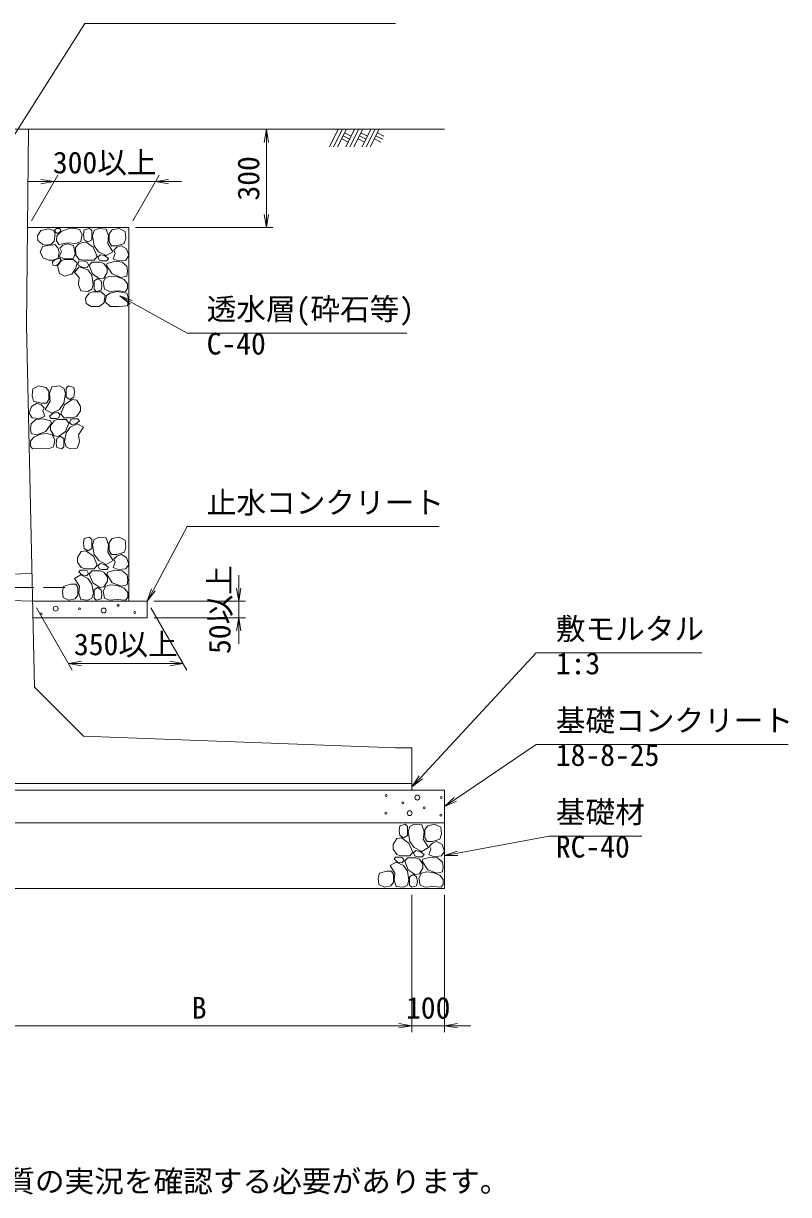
# Model space of a CAD drawing. Units: millimetres at full size, sheet at 1:20. Extents: x 0 to 16820, y 0 to 11880.
# Drawn here: x 9663 to 12001, y 5984 to 9564 of the extents above; entities that cross this region are included whole.
import ezdxf
from ezdxf.enums import TextEntityAlignment as Align

# ---------------------------------------------------------------- set-up
doc = ezdxf.new("R2010")
doc.units = ezdxf.units.MM
doc.header["$LTSCALE"] = 20
doc.linetypes.add('CHAIN', pattern=[18.5, 12, -1.5, 3.5, -1.5])
doc.linetypes.add('DASHED_SPACED', pattern=[12, 6, -6])
for name, color, linetype, lineweight in [('D-BMK', 2, 'CHAIN', 13), ('D-DCR-HCHn', 4, 'Continuous', 9), ('D-DOC', 7, 'Continuous', 13), ('D-STR-DIM', 7, 'Continuous', 13), ('D-STR-STRn', 1, 'Continuous', 13), ('D-STR-TXT', 7, 'Continuous', 13)]:
    doc.layers.add(name, color=color, linetype=linetype, lineweight=lineweight)
doc.styles.add('ＭＳ ゴシック', font='')
doc.styles.get('ＭＳ ゴシック').set_extended_font_data('MS Gothic')

# ---------------------------------------------------------------- blocks, each defined once
blk = doc.blocks.new('open_arrow')
at = {"color": 0, "linetype": 'Continuous', "lineweight": -2}
blk.add_lwpolyline([(7.5, 1.25), (0, 0), (7.5, -1.25)], dxfattribs=at)

msp = doc.modelspace()

# ---------------------------------------------------------------- linework, layer by layer
at = {"layer": 'D-BMK'}
msp.add_line((9454.5, 7840), (9790.1, 7840), dxfattribs=at)
at = {"layer": 'D-DCR-HCHn'}
for points in [[(9755.85, 8930.57), (9759.95, 8920.38), (9756.33, 8897.8), (9747.53, 8889), (9731.72, 8886.29), (9722.24, 8888.09), (9706.38, 8900.22), (9705.62, 8914.13), (9716.25, 8930.76), (9740.36, 8935.41)], [(9766.8, 8921.31), (9760.82, 8925.12), (9758.83, 8932.53), (9763.95, 8936.81), (9773.2, 8936.51), (9777.1, 8932.53), (9775.04, 8926.34)], [(9823.42, 8890.87), (9838.41, 8897.29), (9842.69, 8918.69), (9834.12, 8933.67), (9819.14, 8937.95), (9799.88, 8935.81), (9778.48, 8927.25), (9764.56, 8914.41), (9763.91, 8899.43), (9771.04, 8888.19), (9799.88, 8893.01)], [(9871.76, 8930.2), (9871.76, 8902.47), (9860.2, 8895.53), (9848.64, 8902.47), (9846.33, 8918.65), (9848.64, 8932.51), (9864.82, 8937.14)], [(9915.68, 8934.83), (9922.61, 8914.02), (9920.3, 8890.91), (9936.48, 8865.48), (9915.68, 8853.92), (9892.56, 8865.48), (9878.69, 8883.97), (9874.07, 8914.02), (9878.69, 8930.2), (9892.56, 8937.14)], [(9934.17, 8932.51), (9954.97, 8937.14), (9973.46, 8927.89), (9975.77, 8907.09), (9971.15, 8890.91), (9948.04, 8883.97), (9931.86, 8883.97), (9924.92, 8895.53), (9924.92, 8920.96)], [(9723.06, 8847.28), (9713.95, 8864.47), (9721.6, 8882.19), (9758.33, 8887.53), (9767.88, 8877.91), (9772, 8864.17), (9768.68, 8846.4), (9753.34, 8840.23), (9740.55, 8839.94)], [(9815.73, 8885.06), (9820.69, 8860.04), (9815.95, 8846.17), (9788.33, 8843.86), (9772.54, 8850.63), (9779.08, 8866.97), (9774.46, 8876.22), (9783.7, 8885.46), (9797.57, 8890.09)], [(9876.38, 8879.35), (9887.94, 8851.61), (9878.69, 8840.06), (9850.95, 8840.06), (9833.43, 8841.82), (9823.12, 8855.48), (9821.9, 8878.79), (9833.48, 8890.66), (9853.27, 8895.53)], [(9978.08, 8874.73), (9985.02, 8853.92), (9975.77, 8840.06), (9952.66, 8837.74), (9936.88, 8844.52), (9943.41, 8860.86), (9938.79, 8870.1), (9948.04, 8879.35), (9961.9, 8883.97)], [(9758.72, 8840.76), (9773.85, 8846.5), (9778.05, 8841.28), (9769.33, 8828.24), (9761.65, 8822.45), (9753.11, 8824.48), (9751.97, 8834.56)], [(9823.12, 8815.6), (9827.38, 8831.36), (9814.41, 8842.06), (9788.73, 8842.06), (9778.03, 8837.78), (9767.32, 8822.79), (9773.36, 8798.8), (9788.38, 8790.96), (9811.24, 8797.68)], [(9911.05, 8853.92), (9922.61, 8844.68), (9917.99, 8837.74), (9901.81, 8837.74), (9894.87, 8840.06), (9890.25, 8849.3), (9897.18, 8856.24)], [(9837.9, 8746.56), (9831.48, 8765.83), (9833.62, 8787.23), (9818.64, 8802.61), (9832.98, 8819.64), (9859.3, 8810.77), (9872.14, 8793.65), (9876.42, 8765.83), (9872.14, 8750.84), (9859.3, 8744.42)], [(9842.18, 8818.68), (9829.39, 8825.51), (9832.27, 8836.45), (9843.81, 8837.57), (9857.16, 8834.31), (9861.44, 8825.75), (9857.79, 8816.23)], [(9874.28, 8797.93), (9863.58, 8823.61), (9872.14, 8834.31), (9897.83, 8834.31), (9908.53, 8830.03), (9919.23, 8815.05), (9919.23, 8802.21), (9908.53, 8785.09), (9895.69, 8782.95)], [(9934.21, 8797.93), (9917.09, 8823.61), (9919.23, 8830.03), (9942.77, 8836.45), (9964.17, 8834.31), (9979.16, 8821.47), (9981.3, 8806.49), (9979.16, 8791.51), (9962.03, 8787.23)], [(9878.56, 8750.84), (9878.56, 8776.53), (9889.27, 8782.95), (9899.97, 8776.53), (9902.11, 8761.54), (9899.97, 8748.7), (9884.98, 8744.42)], [(9925.65, 8744.42), (9910.67, 8750.84), (9906.39, 8772.25), (9914.95, 8787.23), (9929.93, 8791.51), (9949.19, 8789.37), (9970.59, 8780.81), (9981.3, 8767.97), (9981.3, 8752.98), (9974.87, 8744.42), (9949.19, 8746.56)], [(9908.74, 8708.86), (9913, 8732.3), (9900.03, 8743.01), (9874.35, 8743.01), (9863.65, 8738.73), (9852.95, 8723.74), (9855.02, 8707.64), (9869.86, 8698.77), (9893.88, 8698.15)], [(9978.46, 8739.02), (9983.81, 8722.96), (9980.61, 8700.75), (9952.4, 8697.97), (9927.96, 8698.4), (9912.86, 8712.92), (9916.43, 8731.5), (9928.01, 8739.58), (9947.79, 8744.45)], [(9731.07, 8450.97), (9710.27, 8455.59), (9691.78, 8446.35), (9689.46, 8425.54), (9694.09, 8409.36), (9717.2, 8402.43), (9733.38, 8402.43), (9740.32, 8413.99), (9740.32, 8439.41)], [(9749.56, 8453.28), (9742.63, 8432.48), (9744.94, 8409.36), (9728.76, 8383.94), (9749.56, 8372.38), (9772.68, 8383.94), (9786.55, 8402.43), (9791.17, 8432.48), (9786.55, 8448.66), (9772.68, 8455.59)], [(9793.48, 8448.66), (9793.48, 8420.92), (9805.04, 8413.99), (9816.59, 8420.92), (9818.91, 8437.1), (9816.59, 8450.97), (9800.41, 8455.59)], [(9788.86, 8397.81), (9777.3, 8370.07), (9786.55, 8358.51), (9814.28, 8358.51), (9825.84, 8363.13), (9837.4, 8379.31), (9837.4, 8393.18), (9825.84, 8411.67), (9811.97, 8413.99)], [(9687.15, 8393.18), (9680.22, 8372.38), (9689.46, 8358.51), (9712.58, 8356.2), (9728.36, 8362.97), (9721.82, 8379.31), (9726.45, 8388.56), (9717.2, 8397.81), (9703.33, 8402.43)], [(9731.03, 8316.38), (9748.15, 8342.07), (9746.01, 8348.49), (9722.47, 8354.91), (9701.06, 8352.77), (9686.08, 8339.93), (9683.94, 8324.95), (9686.08, 8309.96), (9703.2, 8305.68)], [(9754.19, 8372.38), (9742.63, 8363.13), (9747.25, 8356.2), (9763.43, 8356.2), (9770.37, 8358.51), (9774.99, 8367.76), (9768.05, 8374.69)], [(9790.95, 8316.38), (9801.66, 8342.07), (9793.09, 8352.77), (9767.41, 8352.77), (9756.71, 8348.49), (9746.01, 8333.51), (9746.01, 8320.66), (9756.71, 8303.54), (9769.55, 8301.4)], [(9823.06, 8339.93), (9833.76, 8348.49), (9829.48, 8354.91), (9814.5, 8354.91), (9808.08, 8352.77), (9803.8, 8344.21), (9810.22, 8337.79)], [(9739.59, 8262.88), (9754.57, 8269.3), (9758.85, 8290.7), (9750.29, 8305.68), (9735.31, 8309.96), (9716.05, 8307.82), (9694.64, 8299.26), (9683.94, 8286.42), (9683.94, 8271.44), (9690.36, 8262.88), (9716.05, 8265.02)], [(9827.34, 8265.02), (9833.76, 8284.28), (9831.62, 8305.68), (9846.6, 8329.23), (9827.34, 8339.93), (9805.94, 8329.23), (9793.09, 8312.1), (9788.81, 8284.28), (9793.09, 8269.3), (9805.94, 8262.88)], [(9786.67, 8269.3), (9786.67, 8294.98), (9775.97, 8301.4), (9765.27, 8294.98), (9763.13, 8280), (9765.27, 8267.16), (9780.25, 8262.88)], [(9871.98, 7986.54), (9871.98, 7958.8), (9860.42, 7951.87), (9848.86, 7958.8), (9846.55, 7974.98), (9848.86, 7988.85), (9865.04, 7993.48)], [(9915.9, 7991.16), (9922.83, 7970.36), (9920.52, 7947.25), (9936.7, 7921.82), (9915.9, 7910.26), (9892.78, 7921.82), (9878.91, 7940.31), (9874.29, 7970.36), (9878.91, 7986.54), (9892.78, 7993.48)], [(9934.39, 7988.85), (9955.19, 7993.48), (9973.68, 7984.23), (9975.99, 7963.43), (9971.37, 7947.25), (9948.26, 7940.31), (9932.08, 7940.31), (9925.14, 7951.87), (9925.14, 7977.3)], [(9876.6, 7935.69), (9888.16, 7907.95), (9878.91, 7896.39), (9851.17, 7896.39), (9839.62, 7901.02), (9828.06, 7917.2), (9828.06, 7931.07), (9839.62, 7949.56), (9853.49, 7951.87)], [(9911.27, 7910.26), (9922.83, 7901.02), (9918.21, 7894.08), (9902.03, 7894.08), (9895.09, 7896.39), (9890.47, 7905.64), (9897.4, 7912.58)], [(9978.3, 7931.07), (9985.24, 7910.26), (9975.99, 7896.39), (9952.88, 7894.08), (9937.1, 7900.86), (9943.63, 7917.2), (9939.01, 7926.44), (9948.26, 7935.69), (9962.12, 7940.31)], [(9838.12, 7802.9), (9831.7, 7822.16), (9833.84, 7843.57), (9818.86, 7867.11), (9838.12, 7877.81), (9859.52, 7867.11), (9872.36, 7849.99), (9876.64, 7822.16), (9872.36, 7807.18), (9859.52, 7800.76)], [(9842.4, 7877.81), (9831.7, 7886.37), (9835.98, 7892.79), (9850.96, 7892.79), (9857.38, 7890.65), (9861.66, 7882.09), (9855.24, 7875.67)], [(9874.5, 7854.27), (9863.8, 7879.95), (9872.36, 7890.65), (9898.05, 7890.65), (9908.75, 7886.37), (9919.45, 7871.39), (9919.45, 7858.55), (9908.75, 7841.43), (9895.91, 7839.29)], [(9934.43, 7854.27), (9917.31, 7879.95), (9919.45, 7886.37), (9942.99, 7892.79), (9964.39, 7890.65), (9979.38, 7877.81), (9981.52, 7862.83), (9979.38, 7847.85), (9962.25, 7843.57)], [(9821, 7805.04), (9801.74, 7800.76), (9784.61, 7809.32), (9782.47, 7828.59), (9786.75, 7843.57), (9808.16, 7849.99), (9823.14, 7849.99), (9829.56, 7839.29), (9829.56, 7815.74)], [(9878.78, 7807.18), (9878.78, 7832.87), (9889.49, 7839.29), (9900.19, 7832.87), (9902.33, 7817.88), (9900.19, 7805.04), (9885.2, 7800.76)], [(9925.87, 7800.76), (9910.89, 7807.18), (9906.61, 7828.59), (9915.17, 7843.57), (9930.15, 7847.85), (9949.41, 7845.71), (9970.81, 7837.15), (9981.52, 7824.3), (9981.52, 7809.32), (9975.09, 7800.76), (9949.41, 7802.9)], [(10836.39, 7109.28), (10836.39, 7081.55), (10824.84, 7074.61), (10813.28, 7081.55), (10810.97, 7097.73), (10813.28, 7111.59), (10829.46, 7116.22)], [(10880.31, 7113.91), (10887.24, 7093.1), (10884.93, 7069.99), (10901.11, 7044.56), (10880.31, 7033), (10857.2, 7044.56), (10843.33, 7063.05), (10838.7, 7093.1), (10843.33, 7109.28), (10857.2, 7116.22)], [(10898.8, 7111.59), (10919.6, 7116.22), (10938.1, 7106.97), (10940.41, 7086.17), (10935.79, 7069.99), (10912.67, 7063.05), (10896.49, 7063.05), (10889.56, 7074.61), (10889.56, 7100.04)], [(10841.02, 7058.43), (10852.57, 7030.69), (10843.33, 7019.14), (10815.59, 7019.14), (10804.03, 7023.76), (10792.47, 7039.94), (10792.47, 7053.81), (10804.03, 7072.3), (10817.9, 7074.61)], [(10942.72, 7053.81), (10949.65, 7033), (10940.41, 7019.14), (10917.29, 7016.82), (10901.51, 7023.6), (10908.05, 7039.94), (10903.42, 7049.18), (10912.67, 7058.43), (10926.54, 7063.05)], [(10875.69, 7033), (10887.24, 7023.76), (10882.62, 7016.82), (10866.44, 7016.82), (10859.51, 7019.14), (10854.88, 7028.38), (10861.82, 7035.32)], [(10802.53, 6925.64), (10796.11, 6944.91), (10798.25, 6966.31), (10783.27, 6989.85), (10802.53, 7000.55), (10823.94, 6989.85), (10836.78, 6972.73), (10841.06, 6944.91), (10836.78, 6929.92), (10823.94, 6923.5)], [(10806.81, 7000.55), (10796.11, 7009.11), (10800.39, 7015.53), (10815.38, 7015.53), (10821.8, 7013.39), (10826.08, 7004.83), (10819.66, 6998.41)], [(10838.92, 6977.01), (10828.22, 7002.69), (10836.78, 7013.39), (10862.46, 7013.39), (10873.16, 7009.11), (10883.86, 6994.13), (10883.86, 6981.29), (10873.16, 6964.17), (10860.32, 6962.03)], [(10898.84, 6977.01), (10881.72, 7002.69), (10883.86, 7009.11), (10907.41, 7015.53), (10928.81, 7013.39), (10943.79, 7000.55), (10945.93, 6985.57), (10943.79, 6970.59), (10926.67, 6966.31)], [(10785.41, 6927.78), (10766.15, 6923.5), (10749.03, 6932.06), (10746.89, 6951.33), (10751.17, 6966.31), (10772.57, 6972.73), (10787.55, 6972.73), (10793.97, 6962.03), (10793.97, 6938.48)], [(10843.2, 6929.92), (10843.2, 6955.61), (10853.9, 6962.03), (10864.6, 6955.61), (10866.74, 6940.62), (10864.6, 6927.78), (10849.62, 6923.5)], [(10890.28, 6923.5), (10875.3, 6929.92), (10871.02, 6951.33), (10879.58, 6966.31), (10894.56, 6970.59), (10913.83, 6968.45), (10935.23, 6959.89), (10945.93, 6947.05), (10945.93, 6932.06), (10939.51, 6923.5), (10913.83, 6925.64)]]:
    msp.add_lwpolyline(points, close=True, dxfattribs=at)
for centre, radius in [((9761.41, 7774.69), 7.5), ((9834.02, 7774.69), 3), ((9908.22, 7769.32), 7.5), ((9952.59, 7785.11), 3), ((9717.04, 7758.9), 3), ((10003.01, 7763.27), 3), ((10771.87, 7203.48), 3), ((10866.66, 7197.43), 7.5), ((10939.27, 7197.43), 3), ((10822.29, 7181.64), 3), ((10887.71, 7165.76), 3), ((10770.73, 7149.97), 3), ((10843.34, 7149.97), 7.5), ((10938.13, 7143.92), 3)]:
    msp.add_circle(centre, radius, dxfattribs=at)
at = {"layer": 'D-STR-DIM'}
for p, q in [((10405.37, 8940), (10405.37, 9240)), ((9687.05, 8960), (9767.88, 9100)), ((9996.91, 8960), (10077.74, 9100)), ((9716.33, 9080), (9676.33, 9080)), ((9716.33, 9086.67), (9756.33, 9080)), ((9716.33, 9073.33), (9756.33, 9080)), ((9756.33, 9080), (9716.33, 9080)), ((9756.33, 9080), (10066.19, 9080)), ((10106.19, 9086.67), (10066.19, 9080)), ((10106.19, 9073.33), (10066.19, 9080)), ((10066.19, 9080), (10106.19, 9080)), ((10106.19, 9080), (10146.19, 9080)), ((10005.37, 8940), (10425.37, 8940)), ((10321.04, 7877.26), (10321.04, 7667.26)), ((9702.59, 7777.26), (9812.29, 7587.26)), ((10052.59, 7777.26), (10162.29, 7587.26)), ((10061.04, 7797.26), (10341.04, 7797.26)), ((10061.04, 7747.26), (10341.04, 7747.26)), ((9840.74, 7613.93), (9800.74, 7607.26)), ((9840.74, 7600.59), (9800.74, 7607.26)), ((9800.74, 7607.26), (9840.74, 7607.26)), ((9840.74, 7607.26), (10110.74, 7607.26)), ((10110.74, 7613.93), (10150.74, 7607.26)), ((10110.74, 7600.59), (10150.74, 7607.26)), ((10150.74, 7607.26), (10110.74, 7607.26)), ((10850, 6900), (10850, 6480)), ((10850, 6900), (10850, 6480)), ((10950, 6900), (10950, 6480)), ((9550, 6500), (10850, 6500)), ((10770, 6500), (11030, 6500))]:
    msp.add_line(p, q, dxfattribs=at)
at = {"layer": 'D-STR-STRn'}
for p, q in [((9568.5, 9240), (9678.51, 9240)), ((9678.51, 9240), (9672.51, 8640)), ((9678.51, 9240), (10950, 9240)), ((10598.03, 9186.06), (10625, 9240)), ((10610.53, 9186.06), (10637.5, 9240)), ((10623.03, 9186.06), (10650, 9240)), ((10648.03, 9186.06), (10675, 9240)), ((10660.53, 9186.06), (10687.5, 9240)), ((10673.03, 9186.06), (10700, 9240)), ((10698.03, 9186.06), (10725, 9240)), ((10710.53, 9186.06), (10737.5, 9240)), ((10723.03, 9186.06), (10750, 9240)), ((10635.53, 9211.06), (10655.53, 9201.06)), ((10640, 9220), (10660, 9210)), ((10644.47, 9228.94), (10664.47, 9218.94)), ((10685.53, 9211.06), (10705.53, 9201.06)), ((10690, 9220), (10710, 9210)), ((10694.47, 9228.94), (10714.47, 9218.94)), ((10735.53, 9211.06), (10755.53, 9201.06)), ((10740, 9220), (10760, 9210)), ((10744.47, 9228.94), (10764.47, 9218.94)), ((9985.37, 8940), (9675.51, 8940)), ((9985.37, 8940), (9985.37, 7797.26)), ((9672.51, 8640), (9696.82, 7534.66)), ((9691.04, 7797.26), (10041.04, 7797.26)), ((10041.04, 7797.26), (10041.04, 7747.26)), ((10041.04, 7747.26), (9692.01, 7747.26)), ((9696.82, 7534.66), (9846.82, 7384.66)), ((10800, 7350), (9846.82, 7384.66)), ((10800, 7350), (10850, 7350)), ((10850, 7350), (10850, 7240)), ((9550, 7240), (10850, 7240)), ((10850, 7240), (10850, 7220)), ((9450, 7220), (10950, 7220)), ((10950, 7220), (10950, 6920)), ((9450, 7120), (10950, 7120)), ((9450, 6920), (10950, 6920))]:
    msp.add_line(p, q, dxfattribs=at)
at = {"layer": 'D-STR-STRn', "linetype": 'DASHED_SPACED'}
for p, q in [((9689.16, 7882.67), (9554.88, 7877.68)), ((9691.04, 7797.26), (9554.12, 7802.35))]:
    msp.add_line(p, q, dxfattribs=at)
at = {"layer": 'D-STR-TXT'}
for points in [[(9625.22, 9207.12), (9646.59, 9240.93), (9850.49, 9563.54), (10799.88, 9563.54)], [(9957.35, 8730.47), (9992.39, 8711.17), (10162.77, 8617.36), (10834.29, 8617.36)], [(10041.04, 7797.26), (10059.86, 7832.56), (10162.99, 8025.99), (10932.94, 8025.99)], [(10850, 7230), (10877.19, 7259.34), (11230, 7640), (11736.65, 7640)], [(10950, 7170), (10983.1, 7192.46), (11230, 7360), (12000.3, 7360)], [(10950, 7020), (10989.31, 7027.37), (11270, 7080), (11552.94, 7080)]]:
    msp.add_lwpolyline(points, dxfattribs=at)

# ---------------------------------------------------------------- block references
at = {"layer": 'D-STR-DIM', "xscale": 5.33, "yscale": 5.33}
for p, rotation in [((10405.37, 9240), 270), ((10405.37, 8940), 90), ((10321.04, 7797.26), 90), ((10321.04, 7747.26), 270), ((10850, 6500), 180), ((10850, 6500), 180)]:
    msp.add_blockref('open_arrow', p, dxfattribs=dict(at, rotation=rotation))
msp.add_blockref('open_arrow', (10950, 6500), dxfattribs=at)
at = {"layer": 'D-STR-TXT', "xscale": 5.33, "yscale": 5.33}
for p, rotation in [((9957.35, 8730.47), 331.2), ((10041.04, 7797.26), 61.9), ((10850, 7230), 47.2), ((10950, 7170), 34.2), ((10950, 7020), 10.6)]:
    msp.add_blockref('open_arrow', p, dxfattribs=dict(at, rotation=rotation))

# ---------------------------------------------------------------- texts
at = {"layer": 'D-DOC', "style": 'ＭＳ ゴシック'}
msp.add_text('※１．土質試験により土質の実況を確認する必要があります。', height=66.46, dxfattribs=at).set_placement((8610, 6058.1), align=Align.TOP_LEFT)
at = {"layer": 'D-STR-DIM', "style": 'ＭＳ ゴシック'}
for s, p in [('300以上', (9911.26, 9138.55)), ('350以上', (9975.74, 7665.81)), ('B', (10200, 6555)), ('100', (10900, 6555))]:
    msp.add_text(s, height=66.46, dxfattribs=at).set_placement(p, align=Align.MIDDLE_CENTER)
for s, p in [('300', (10350.37, 9090)), ('50以上', (10262.49, 7772.26))]:
    msp.add_text(s, height=66.46, rotation=90, dxfattribs=at).set_placement(p, align=Align.MIDDLE_CENTER)
at = {"layer": 'D-STR-TXT', "style": 'ＭＳ ゴシック'}
for s, p in [('透水層(砕石等)', (10222.77, 8637.36)), ('止水コンクリート', (10222.99, 8045.99)), ('敷モルタル', (11290, 7660)), ('基礎コンクリート', (11290, 7380)), ('基礎材', (11290, 7100))]:
    msp.add_text(s, height=66.46, dxfattribs=at).set_placement(p, align=Align.BOTTOM_LEFT)
for s, p in [('C-40', (10222.77, 8618.01)), ('1:3', (11290, 7640.65)), ('18-8-25', (11290, 7360.65)), ('RC-40', (11290, 7080.65))]:
    msp.add_text(s, height=66.46, dxfattribs=at).set_placement(p, align=Align.TOP_LEFT)

doc.saveas('drawing.dxf')
